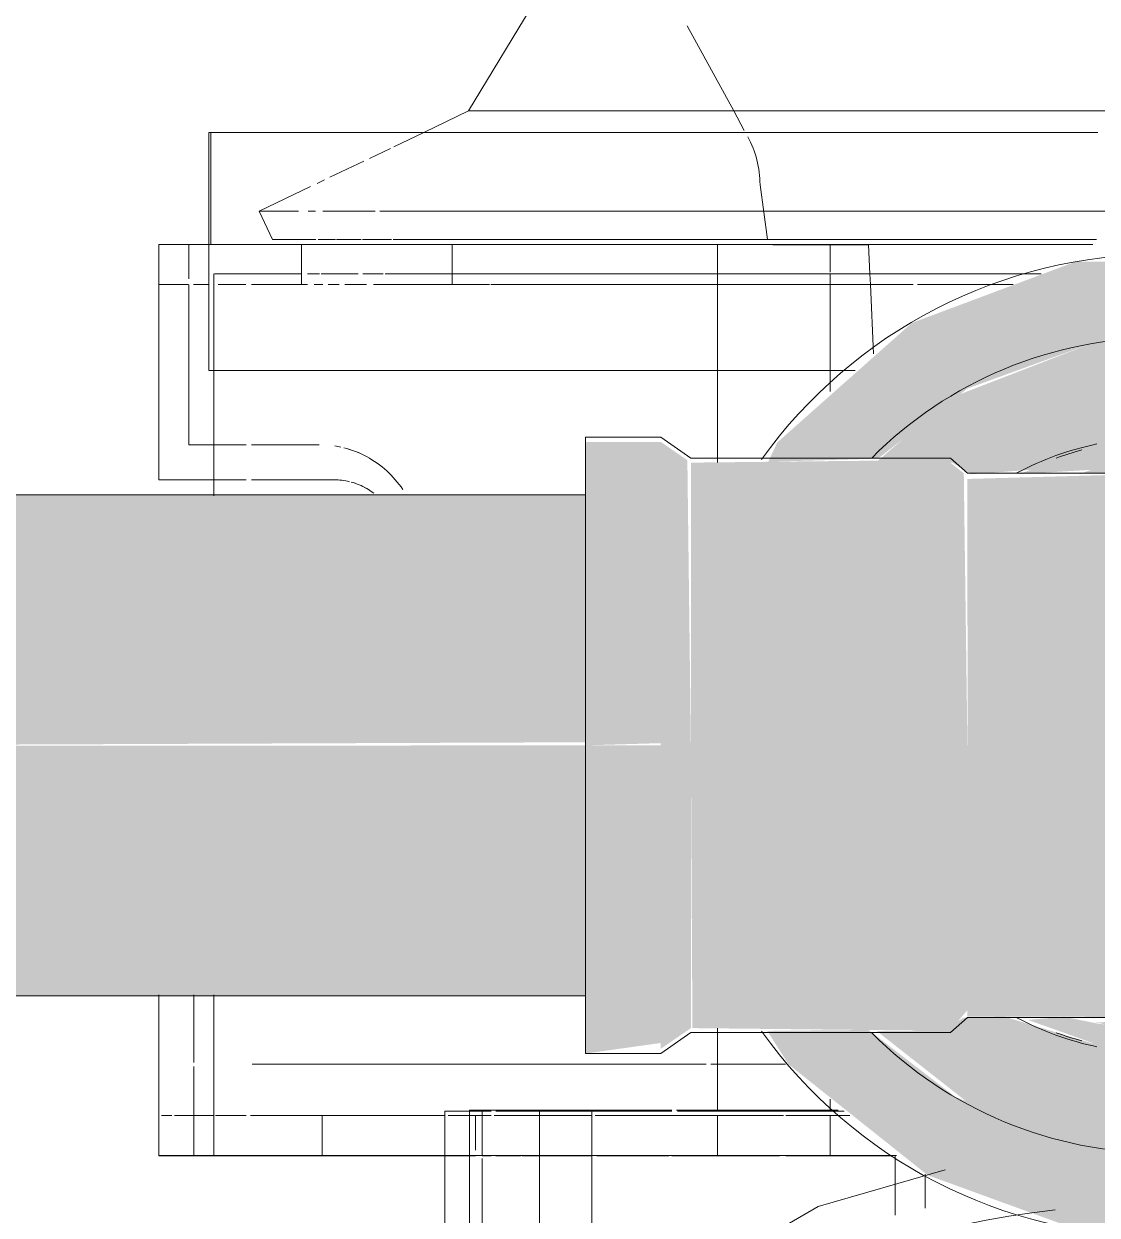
# Model space of a CAD drawing. Header units: metres. Extents: x 147 to 427, y -16 to 162.
# Drawn here: x 150.0292 to 150.1364, y 96.1951 to 96.314 of the extents above; entities that cross this region are included whole.
import ezdxf

# ---------------------------------------------------------------- set-up
doc = ezdxf.new("R2010")
doc.units = ezdxf.units.M
doc.layers.add('P-PIPE', color=7, linetype='Continuous', lineweight=5)
doc.layers.add('P-SANR-FIXT', color=7, linetype='Continuous', lineweight=5)

# ---------------------------------------------------------------- blocks, each defined once
blk = doc.blocks.new('Bomba Jacuzzi1 - 15B-T 1_1_2CV TRIF_220_380V _1 1_2CV_-2414014-RESERVATÓRIOS TÉRREO')
at = {"layer": 'P-SANR-FIXT', "color": 254, "lineweight": 15, "true_color": 0xd3d3d3}
for p, q in [((0.1151081795003356, 0.1000000000000005), (0.09902800000000002, 0.1000000000000005)), ((0.09902800000000002, 0.1000000000000005), (0.09902800000000002, 0.09853762510677615)), ((0.19, 0.1000000000000005), (0.1665, 0.1000000000000005)), ((0.1665, 0.1000000000000005), (0.1665, 0.09450000000000011)), ((0.19, 0.09784739800722589), (0.19, 0.1000000000000005)), ((0.09905600000000002, 0.09643911713500043), (0.09905600000000002, 0.09853762510677672)), ((0.103056, 0.09842124705289905), (0.103056, 0.09643911713500043)), ((0.186, 0.09702127659574485), (0.186, 0.0978473980072259)), ((0.19, 0.09784739800722587), (0.19, 0.09614594724455341)), ((0.09902800000000002, 0.09643911713500006), (0.09902800000000002, 0.09450000000000018)), ((0.1030559999999997, 0.09650000000000053), (0.1079578328949353, 0.09650000000000053)), ((0.1083629360030796, 0.09650000000000053), (0.115102652080611, 0.09650000000000053)), ((0.17, 0.09450000000000028), (0.17, 0.09700000000000056)), ((0.17, 0.09700000000000056), (0.1859714285714285, 0.09700000000000056)), ((0.19, 0.09499999999999995), (0.19, 0.09614594724455328)), ((0.09905600000000002, 0.08369963825268044), (0.09905600000000002, 0.09449999999999982)), ((0.09905600000000002, 0.09450000000000038), (0.09905600000000002, 0.07201120492350654)), ((0.103056, 0.09435363593565095), (0.103056, 0.09127999058431734)), ((0.1665, 0.09450000000000008), (0.1665, 0.0912799905843175)), ((0.187056, 0.0858406574263703), (0.187056, 0.09444295067459843)), ((0.19, 0.09407259980482975), (0.19, 0.09495327688853586)), ((0.19, 0.08516287516520316), (0.19, 0.09479200000000039)), ((0.20117, 0.09479200000000032), (0.20117, 0.09500000000000033)), ((0.20117, 0.08486421843914634), (0.20117, 0.09479200000000042)), ((0.103056, 0.09085087286037677), (0.103056, 0.08369963825268044)), ((0.108184, 0.04536800000000051), (0.108184, 0.09067438060126456)), ((0.108184, 0.04536800000000023), (0.108184, 0.09067438060126456)), ((0.1933120000001169, 0.08999999999983335), (0.1904887173961969, 0.08865056753452548)), ((0.1957667278276929, 0.08486421843897811), (0.1933120000001169, 0.08999999999983335)), ((0.193312, 0.08604433826684971), (0.193312, 0.09000000000000039)), ((0.19048871739608, 0.08577490073224218), (0.19048871739608, 0.08865056753469339)), ((0.1870559999999995, 0.08577184031214714), (0.19, 0.08577184031214714)), ((0.19048871739608, 0.0852565214808297), (0.19048871739608, 0.08575310304472553)), ((0.187056, 0.08395469797416832), (0.187056, 0.08509240945670996)), ((0.19048871739608, 0.08431512654913041), (0.19048871739608, 0.08521174355002954)), ((0.193312, 0.0843776960676395), (0.193312, 0.08509362219836716)), ((0.09905600000000002, 0.0714699999999999), (0.09905600000000002, 0.08369963825268044)), ((0.09905600000000002, 0.08369963825268044), (0.103056, 0.08369963825268044)), ((0.103056, 0.08369963825268044), (0.103056, 0.07146999999999991)), ((0.187056, 0.08186809255234243), (0.187056, 0.08343528116937492)), ((0.19, 0.08419441012987373), (0.19, 0.08327621310316591)), ((0.19048871739608, 0.0823728673387159), (0.19048871739608, 0.08408935294768155)), ((0.193312, 0.07839585333557732), (0.193312, 0.08364495997859438)), ((0.1964357001441028, 0.0834645945585852), (0.1960868732771107, 0.08419441012970692)), ((0.20117, 0.08315527654447849), (0.20117, 0.0840012359067206)), ((0.19, 0.08312715762610585), (0.19, 0.08147618540598608)), ((0.19048871739608, 0.07979856860284446), (0.19048871739608, 0.08226909846416196)), ((0.1983169689243812, 0.07952860401648669), (0.1966923079644229, 0.0829277196769133)), ((0.20117, 0.08117571377981785), (0.20117, 0.08270666827491782)), ((0.187056, 0.08008797589121502), (0.187056, 0.08151272492579408)), ((0.19, 0.08114800532785378), (0.19, 0.07928636311609777)), ((0.20117, 0.0789913986127824), (0.20117, 0.08088838112807978)), ((0.19048871739608, 0.07677364354495268), (0.19048871739608, 0.07966219712019305)), ((0.187056, 0.07794815263449727), (0.187056, 0.07964005606697541)), ((0.19, 0.07897308886359614), (0.19, 0.07684795077556734)), ((0.1995766856401466, 0.07689302470376091), (0.1985824861565091, 0.07897308886342864)), ((0.20117, 0.07655581405316617), (0.20117, 0.07866991401822519)), ((0.187056, 0.01193588494322499), (0.187056, 0.0774159093923828)), ((0.193312, 7.601199091554566e-16), (0.193312, 0.0779422863406)), ((0.19, 0.006787279140260414), (0.19, 0.07654695548751735)), ((0.19048871739608, 0.006406893536616162), (0.19048871739608, 0.07659579989073269)), ((0.2011700000001191, 0.07355949239983064), (0.1997420948822899, 0.07654695548734981)), ((0.20117, 0.07326661626256996), (0.20117, 0.07620199585161963)), ((0.09905600000000013, 0.07147000000000037), (0.06895768093626238, 0.07147000000000037)), ((0.09905600000000013, 0.07147000000000037), (0.1035, 0.07147000000000037)), ((0.1035, 0.07147000000000037), (0.1035, 0.06682159082212955)), ((0.1870559999999995, 0.07071458168750143), (0.19, 0.07071458168750143)), ((0.1036000000001161, 0.06899999999983271), (0.09905600000011691, 0.06899999999983271)), ((0.1036, 0.04879036790187243), (0.1036, 0.06900000000000042)), ((0.09396924395872282, 0.03420201273505651), (0.07660760340084576, 0.06427497324175896)), ((0.09905600000000014, 0.06200000000000031), (0.07790562436326957, 0.06200000000000031)), ((0.09905600000000014, 0.06200000000000031), (0.1035, 0.06200000000000031)), ((0.1035, 0.06200000000000031), (0.1035, 0.05553253618264951)), ((0.1036, 0.03221241093052273), (0.1036, 0.04833483386212638)), ((0.2118003561001532, 0.0472689126046679), (0.2033119999999994, 0.04262930453984105)), ((0.108184, 0.03745722533072646), (0.108184, 0.04491403440339159)), ((0.108184, 0.03745722533072619), (0.108184, 0.0449140344033913)), ((0.09763344242024442, 0.02152008239364344), (0.09397003457816842, 0.03419984044532901))]:
    blk.add_line(p, q, dxfattribs=at)
at = {"layer": 'P-SANR-FIXT', "color": 254, "lineweight": 15, "true_color": 0xe9e9e9}
for p, q in [((0.09902800000000002, 0.09650000000000054), (0.09902800000000002, 0.1000000000000006)), ((0.09902800000000002, 0.09650000000000061), (0.09902800000000002, 0.1000000000000006)), ((0.09905599999999988, 0.1000000000000006), (0.1030559999999997, 0.1000000000000006)), ((0.09905599999999988, 0.1000000000000006), (0.1030559999999997, 0.1000000000000006)), ((0.09905600000000002, 0.1000000000000005), (0.09905600000000002, 0.09650000000000059)), ((0.1860000000000002, 0.1000000000000006), (0.19, 0.1000000000000006)), ((0.186, 0.1000000000000006), (0.186, 0.09702127659574508)), ((0.19, 0.1000000000000006), (0.19, 0.09700000000000057)), ((0.19, 0.1000000000000006), (0.19, 0.09700000000000045)), ((0.19, 0.09700000000000049), (0.19, 0.1000000000000006)), ((0.103056, 0.09870594066676565), (0.103056, 0.09972610351258947)), ((0.103056, 0.09650000000000057), (0.103056, 0.0984212470528992)), ((0.1030559999999997, 0.09650000000000054), (0.09905599999999987, 0.09650000000000054)), ((0.19, 0.09700000000000057), (0.1865509255802678, 0.09700000000000057)), ((0.09902800000000002, 0.07146999999999985), (0.09902800000000002, 0.0945000000000002)), ((0.09905600000000002, 0.09450000000000015), (0.09905600000000002, 0.07146999999999983)), ((0.103056, 0.09127999058431761), (0.103056, 0.09435363593565127)), ((0.1665, 0.09127999058431754), (0.1665, 0.09450000000000013)), ((0.1665, 0.09127999058431752), (0.1665, 0.09450000000000011)), ((0.17, 0.09450000000000028), (0.1700000000000001, 0.09127999058431772)), ((0.19, 0.08516287516520299), (0.19, 0.09479200000000092)), ((0.103056, 0.07146999999999981), (0.103056, 0.09085087286037707)), ((0.1665, 0.09073600000000025), (0.1665, 0.08250000000000057)), ((0.1700000000000001, 0.08398100000000054), (0.1700000000000001, 0.09073600000000044)), ((0.1774, 0.0907360000000004), (0.1774, 0.08802275752490939)), ((0.186, 0.08768564059694872), (0.186, 0.09073600000000044)), ((0.187056, 0.08584065742637045), (0.187056, 0.09090065013986967)), ((0.193312, 0.08604433826684954), (0.193312, 0.08863269777109907)), ((0.1774, 0.08764424577416596), (0.1774, 0.08516287516520316)), ((0.186, 0.08577184031214714), (0.186, 0.08764424577416612)), ((0.186, 0.08516287516520336), (0.186, 0.08577184031214714)), ((0.186, 0.08577184031214714), (0.1870559999999995, 0.08577184031214714)), ((0.186, 0.08362858956967453), (0.186, 0.08449354060569239)), ((0.187056, 0.08395469797416849), (0.187056, 0.0850924094567101)), ((0.1774, 0.08430079112551744), (0.1774, 0.08326626054746238)), ((0.187056, 0.0818680925523426), (0.187056, 0.08343528116937508)), ((0.19, 0.08326626054746233), (0.19, 0.08421656766600917)), ((0.19, 0.08322628676222436), (0.19, 0.08419441012987422)), ((0.19, 0.08400123590672062), (0.19, 0.08329501598390926)), ((0.193312, 0.08245962651576692), (0.193312, 0.08364495997859418)), ((0.1774, 0.08311363143338207), (0.1774, 0.08300576373112424)), ((0.1774, 0.0828914637535738), (0.1774, 0.08189263930685327)), ((0.186, 0.08201058608708241), (0.186, 0.08309549123606164)), ((0.19, 0.0830057637311242), (0.19, 0.08311363143338205)), ((0.19, 0.08147281628265787), (0.19, 0.08293771713906453)), ((0.19, 0.08144514391259773), (0.19, 0.0829277196770812)), ((0.19, 0.08270666827491785), (0.19, 0.08149398203754374)), ((0.20117, 0.08270666827491782), (0.20117, 0.08315527654447849)), ((0.1774, 0.08118619109196934), (0.1774, 0.07972462649663922)), ((0.186, 0.07926821777747858), (0.186, 0.08144514391259808)), ((0.187056, 0.0800879758912152), (0.187056, 0.08151272492579427)), ((0.19, 0.07928649113539513), (0.19, 0.08115099244259892)), ((0.19, 0.07926821777747817), (0.19, 0.08114800532785411)), ((0.19, 0.08088838112807983), (0.19, 0.07929946078520796)), ((0.1774, 0.07859201798089069), (0.1774, 0.0768486850410809)), ((0.186, 0.0724942979030901), (0.186, 0.07857968103778609)), ((0.187056, 0.07794815263449746), (0.187056, 0.0796400560669756)), ((0.19, 0.07683985805350976), (0.19, 0.07897308886359607)), ((0.19, 0.07684868504108083), (0.19, 0.07896588260215034)), ((0.19, 0.07866991401822525), (0.19, 0.07685462492038561)), ((0.187056, 0.07483446411561044), (0.187056, 0.077415909392383)), ((0.1774, 0.0764959149721646), (0.1774, 0.06467405353828333)), ((0.19, 0.006787279140260486), (0.19, 0.07654695548751773)), ((0.19, 0.01236329396385775), (0.19, 0.0764959149721646)), ((0.19, 0.07620199585161963), (0.19, 0.006787279140261018)), ((0.187056, 0.07309828458152269), (0.187056, 0.06718430980353207)), ((0.09902800000000002, 0.07146999999999985), (0.09902800000000002, 0.06899999999999981)), ((0.09905600000000002, 0.07201120492350654), (0.09905600000000002, 0.06931037572887672)), ((0.09905600000000002, 0.06838664109389146), (0.09905600000000002, 0.06899999999999991)), ((0.103056, 0.06899999999999991), (0.103056, 0.06838664109389146)), ((0.09961802140680907, 0.06838664109389185), (0.103056, 0.06838664109389185)), ((0.103056, 0.06838664109389185), (0.103056, 0.06778665392099208)), ((0.0987850088899165, 0.06772500000000041), (0.07304052671348064, 0.06772500000000041)), ((0.09905600000000013, 0.06772500000000041), (0.1035, 0.06772500000000041)), ((0.1035, 0.06772500000000041), (0.1035, 0.06682159082212966)), ((0.187056, 0.06717737475632712), (0.187056, 0.0641600408977432)), ((0.1035, 0.06637384387163969), (0.1035, 0.06374999950043389)), ((0.1035, 0.06637384387163957), (0.1035, 0.06374999950043377)), ((0.20117, 0.02740754221660887), (0.20117, 0.06478713120802651)), ((0.1035, 0.06374768774327899), (0.1035, 0.06200000000000046)), ((0.1035, 0.06374768774327885), (0.1035, 0.06200000000000031)), ((0.1774, 0.06416004089774291), (0.1774, 0.0476686383369089)), ((0.187056, 0.0641600408977432), (0.187056, 0.02348420487642317)), ((0.1035, 0.06200000000000031), (0.1035, 0.05627561114997095)), ((0.203312, 0.04884552223080456), (0.203312, 0.06108750933967432)), ((0.1035, 0.05626902782257563), (0.1035, 0.04879695122926782)), ((0.1035, 0.05626902782257556), (0.1035, 0.04879695122926767)), ((0.1035, 0.04823836533651795), (0.1035, 0.0376076150132485)), ((0.1035, 0.0482383653365178), (0.1035, 0.03760761501324823)), ((0.203312, 0.0383776805565283), (0.203312, 0.04840587199158618)), ((0.1774, 0.04724999999999976), (0.1774, 0.03051583566199223)), ((0.1036000000000001, 0.04425000000000058), (0.1081840000000003, 0.04425000000000058)), ((0.1117668186236473, 0.04425000000000057), (0.1081840000000003, 0.04425000000000057)), ((0.1773999999999994, 0.04425000000000057), (0.1682331813763302, 0.04425000000000057)), ((0.19, 0.04425000000000057), (0.1870559999999996, 0.04425000000000057)), ((0.2013689602312532, 0.04156726816024205), (0.2033119999999994, 0.04262930453984105)), ((0.1959469999999998, 0.04000000000000049), (0.1904887173960799, 0.03923993414740464)), ((0.203312, 0.0268687679781759), (0.203312, 0.03831578554131668)), ((0.1035, 0.03759776236753157), (0.1035, 0.03158856568670491)), ((0.1035, 0.0375977623675313), (0.1035, 0.03158856568670353)), ((0.1046841664283324, 0.03300000000000057), (0.1036000000000001, 0.03300000000000057)), ((0.175315833571694, 0.03300000000000055), (0.1773999999999995, 0.03300000000000055)), ((0.1872087864449193, 0.03300000000000055), (0.19, 0.03300000000000055)), ((0.189947, 0.0330165625000004), (0.189947, 0.02916450000000053)), ((0.189947, 0.02916450000000053), (0.1870560000000004, 0.02903667363194498)), ((0.20117, 0.006283051487931605), (0.20117, 0.02736609214856524)), ((0.09573103247327899, 0.02652499999983262), (0.09311510000011645, 0.02652499999983262)), ((0.203312, 0.01367185761901073), (0.203312, 0.02643500614091589)), ((0.09638177354502367, 0.0235077779681538), (0.0971924884991173, 0.0235077779681538)), ((0.187056, 0.02348420487642317), (0.187056, 0.01193318021798524)), ((0.203312, 2.379059794325298e-16), (0.203312, 0.01347644926423006)), ((0.19, 0.006788710531419989), (0.19, 0.01236329396385773))]:
    blk.add_line(p, q, dxfattribs=at)
at = {"layer": 'P-SANR-FIXT', "color": 9, "lineweight": 15, "true_color": 0xc0c0c0}
for p, q in [((0.1151081795003356, 0.1000000000000005), (0.09902800000000002, 0.1000000000000005)), ((0.09902800000000002, 0.1000000000000005), (0.09902800000000002, 0.09643911713500006)), ((0.19, 0.1000000000000005), (0.1665, 0.1000000000000005)), ((0.1665, 0.1000000000000005), (0.1665, 0.09450000000000008)), ((0.19, 0.09614594724455328), (0.19, 0.1000000000000005)), ((0.09905600000000002, 0.09449999999999982), (0.09905600000000002, 0.09643911713500043)), ((0.103056, 0.09643911713500043), (0.103056, 0.09449999999999982)), ((0.186, 0.0949999999327268), (0.186, 0.09614594724455341)), ((0.19, 0.09614594724455341), (0.19, 0.09499999999999982)), ((0.1150994935551694, 0.09449999999983233), (0.09905600000011583, 0.09449999999983233)), ((0.09905600000000002, 0.09450000000000038), (0.09905600000000002, 0.02637501592648572)), ((0.1870560000001153, 0.09449999999983233), (0.164900506445055, 0.09449999999983233)), ((0.190000000000116, 0.09499999999983222), (0.1774000000001167, 0.09499999999983222)), ((0.1774, 0.09500000000000028), (0.1774, 0.09407259980482967)), ((0.1774, 0.085162875165203), (0.1774, 0.09407259980482967)), ((0.2011700000001169, 0.09499999999983222), (0.190000000000116, 0.09499999999983222)), ((0.19, 0.09500000000000033), (0.19, 0.09479200000000035)), ((0.19, 0.09479200000000039), (0.20117, 0.09479200000000039)), ((0.19, 0.09407259980482967), (0.19, 0.085162875165203)), ((0.20117, 0.0947920000000004), (0.20117, 0.09500000000000033)), ((0.20117, 0.09479200000000039), (0.20117, 0.0848642184391461)), ((0.1774, 0.08516287516520299), (0.1774, 0.0768398580535091)), ((0.19, 0.07683985805350917), (0.19, 0.08516287516520299)), ((0.20117, 0.07654695548751735), (0.20117, 0.08486421843914606)), ((0.1774, 0.03051583566199205), (0.1774, 0.0768398580535091)), ((0.19, 0.0768398580535091), (0.19, 0.013541407301387)), ((0.20117, 0.07654695548751735), (0.20117, 0.006283051487932062)), ((0.2033120000001179, 0.06907799999983257), (0.2011700000001191, 0.07355949239983064)), ((0.0689576809362624, 0.07147000000000037), (0.09905600000000013, 0.07147000000000037)), ((0.09905600000011691, 0.06899999999983271), (0.07172806732790138, 0.06899999999983271)), ((0.2196250000001168, 0.05924999999983276), (0.2033120000001179, 0.06907799999983257)), ((0.203312, 6.62083152604274e-16), (0.203312, 0.06907800000000035)), ((0.07790562436326956, 0.06200000000000031), (0.09905600000000014, 0.06200000000000031)), ((0.19, 0.006787279140261521), (0.19, 0.01354140730138765))]:
    blk.add_line(p, q, dxfattribs=at)
at = {"layer": 'P-SANR-FIXT', "color": 254, "lineweight": 15, "true_color": 0xe0e0e0}
for p, q in [((0.09905600000000002, 0.09853762510677672), (0.09905600000000002, 0.1000000000000005)), ((0.103056, 0.1000000000000005), (0.09905600000000002, 0.1000000000000005)), ((0.1030559999999997, 0.1000000000000006), (0.1151081795003356, 0.1000000000000006)), ((0.1030559999999997, 0.1000000000000006), (0.1151081795003356, 0.1000000000000006)), ((0.1665, 0.09450000000000013), (0.1665, 0.1000000000000006)), ((0.1665, 0.1000000000000006), (0.1860000000000002, 0.1000000000000006)), ((0.1665, 0.09450000000000011), (0.1665, 0.1000000000000006)), ((0.1665, 0.1000000000000006), (0.19, 0.1000000000000006)), ((0.186, 0.0978473980072259), (0.186, 0.1000000000000006)), ((0.19, 0.1000000000000006), (0.186, 0.1000000000000006)), ((0.19, 0.1000000000000006), (0.19, 0.09784739800722587)), ((0.103056, 0.09972610351258945), (0.103056, 0.09870594066676551)), ((0.09902800000000002, 0.09853762510677615), (0.09902800000000002, 0.09650000000000053)), ((0.19, 0.09700000000000056), (0.19, 0.09784739800722589)), ((0.09902800000000002, 0.0945000000000002), (0.09902800000000002, 0.09650000000000061)), ((0.09905599999999988, 0.09650000000000053), (0.1030559999999997, 0.09650000000000053)), ((0.09905600000000002, 0.09650000000000059), (0.09905600000000002, 0.09450000000000015)), ((0.1079578328949353, 0.09650000000000054), (0.1030559999999997, 0.09650000000000054)), ((0.103056, 0.09450000000000014), (0.103056, 0.09650000000000057)), ((0.115102652080611, 0.09650000000000054), (0.1083629360030796, 0.09650000000000054)), ((0.1859714285714285, 0.09700000000000057), (0.17, 0.09700000000000057)), ((0.17, 0.09700000000000057), (0.17, 0.09450000000000028)), ((0.186, 0.09652080571780464), (0.186, 0.09499999993272706)), ((0.1865509255802678, 0.09700000000000056), (0.19, 0.09700000000000056)), ((0.19, 0.09700000000000045), (0.19, 0.09500000000000004)), ((0.19, 0.09500000000000006), (0.19, 0.09700000000000049)), ((0.09902800000000002, 0.09450000000000018), (0.09902800000000002, 0.07146999999999985)), ((0.1665, 0.09450000000000011), (0.1665, 0.09127999058431752)), ((0.1700000000000001, 0.09127999058431771), (0.17, 0.09450000000000028)), ((0.1774, 0.09407160286886143), (0.1774, 0.09163331343565695)), ((0.186, 0.09131863069730564), (0.186, 0.09407259980482935)), ((0.187056, 0.09127999058431739), (0.187056, 0.09444295067459843)), ((0.19, 0.09500000000000033), (0.19, 0.09479200000000038)), ((0.19, 0.09407359189037288), (0.19, 0.0949532400081282)), ((0.19, 0.09479200000000042), (0.19, 0.08516287516520338)), ((0.19, 0.09479200000000033), (0.20117, 0.09479200000000033)), ((0.19, 0.09479200000000076), (0.19, 0.08577184031214714)), ((0.19, 0.08516287516520316), (0.19, 0.09407160286886143)), ((0.1665, 0.09073600000000023), (0.1665, 0.08250000000000053)), ((0.187056, 0.09073600000000039), (0.187056, 0.08573769156777891)), ((0.187056, 0.09073600000000039), (0.187056, 0.08573769156777933)), ((0.19048871739608, 0.0857749007322422), (0.19048871739608, 0.08730376621709837)), ((0.19, 0.08577184031214714), (0.19, 0.08516287516520336)), ((0.19048871739608, 0.08525652148082982), (0.19048871739608, 0.08575310304472555)), ((0.187056, 0.08514756930407834), (0.187056, 0.08423482705800682)), ((0.187056, 0.08514756930407874), (0.187056, 0.08423482705800728)), ((0.19048871739608, 0.08431512654913065), (0.19048871739608, 0.08521174355002967)), ((0.187056, 0.08381260447082946), (0.187056, 0.08252049229282017)), ((0.187056, 0.08381260447082996), (0.187056, 0.0825204922928207)), ((0.19, 0.08419441012987457), (0.19, 0.08322628676222468)), ((0.19048871739608, 0.08237286733871636), (0.19048871739608, 0.0840893529476818)), ((0.187056, 0.08206107131363786), (0.187056, 0.08010106441570942)), ((0.187056, 0.08206107131363842), (0.187056, 0.08010106441571002)), ((0.19, 0.08292771967708151), (0.19, 0.08144514391259806)), ((0.19048871739608, 0.0797985686028453), (0.19048871739608, 0.08226909846416242)), ((0.19, 0.0811480053278544), (0.19, 0.07926821777747844)), ((0.19048871739608, 0.07677364354495397), (0.19048871739608, 0.07966219712019394)), ((0.187056, 0.07946627556984544), (0.187056, 0.0775962290026454)), ((0.187056, 0.07946627556984605), (0.187056, 0.07759622900264543)), ((0.19, 0.07897308886359636), (0.19, 0.07683985805351001)), ((0.187056, 0.07710764470485973), (0.187056, 0.07309828458152269)), ((0.187056, 0.0771076447048597), (0.187056, 0.01193318021798422)), ((0.19, 0.07654695548751801), (0.19, 0.07071458168750144)), ((0.19048871739608, 0.03043932854180068), (0.19048871739608, 0.07659579989073327)), ((0.20117, 0.06478713120802651), (0.20117, 0.07326661626256996)), ((0.09905600000000002, 0.06899999999999991), (0.09905600000000002, 0.0714699999999999)), ((0.1035, 0.07147000000000037), (0.09905600000000013, 0.07147000000000037)), ((0.1035, 0.07147000000000037), (0.1035, 0.06682159082212955)), ((0.186, 0.07071458168750144), (0.186, 0.0724942979030901)), ((0.103056, 0.07111734185893857), (0.103056, 0.06899999999999991)), ((0.186, 0.06727055886863825), (0.186, 0.07071458168750104)), ((0.186, 0.07071458168750143), (0.1870559999999995, 0.07071458168750143)), ((0.19, 0.07071458168750144), (0.19, 0.006831471923798427)), ((0.1036, 0.06808681991827926), (0.1036, 0.06900000000000042)), ((0.203312, 0.06108750933967432), (0.203312, 0.06907800000000035)), ((0.07304052671348064, 0.06772500000000041), (0.0987850088899165, 0.06772500000000041)), ((0.1036, 0.04879036790187204), (0.1036, 0.06767418434782269)), ((0.186, 0.02485031015229038), (0.186, 0.06687371439982757)), ((0.1035, 0.06637384387163957), (0.1035, 0.06374999950043377)), ((0.1035, 0.06374768774327885), (0.1035, 0.06200000000000031)), ((0.1035, 0.06200000000000031), (0.09905600000000014, 0.06200000000000031)), ((0.1035, 0.06200000000000031), (0.1035, 0.05626902782257563)), ((0.203312, 0.04906621714242005), (0.203312, 0.06182169567078039)), ((0.1035, 0.05553253618264951), (0.1035, 0.04879695122926782)), ((0.1035, 0.04823836533651795), (0.1035, 0.0376076150132485)), ((0.1036, 0.03221241093052225), (0.1036, 0.04833483386212598)), ((0.203312, 0.02682342847622606), (0.203312, 0.0483341479749736)), ((0.203312, 0.02682342847622625), (0.203312, 0.04833414797497376)), ((0.2033119999999994, 0.04262930453984105), (0.2118003561001532, 0.04726891260466791)), ((0.1081840000000003, 0.04425000000000057), (0.1036000000000001, 0.04425000000000057)), ((0.2033119999999994, 0.04262930453984105), (0.2013689602312532, 0.04156726816024204)), ((0.1035, 0.03759776236753157), (0.1035, 0.03158856568670491)), ((0.1036000000000001, 0.03300000000000055), (0.1046841664283324, 0.03300000000000055)), ((0.19048871739608, 0.006406893536615855), (0.19048871739608, 0.03032027981411778)), ((0.09905600000011583, 0.02652499999983262), (0.09573103247327899, 0.02652499999983262)), ((0.203312, 0.01375662145942781), (0.203312, 0.0264608780149372)), ((0.203312, 4.633553181780752e-16), (0.203312, 0.02646087801493738)), ((0.186, 0.01478225808657531), (0.186, 0.02427321583946108)), ((0.203312, 2.484619597875562e-16), (0.203312, 0.01356069846053654))]:
    blk.add_line(p, q, dxfattribs=at)
at = {"layer": 'P-SANR-FIXT', "color": 7, "lineweight": 15, "true_color": 0xefefef}
for p, q in [((0.186, 0.09407259980482953), (0.186, 0.09131863069730567)), ((0.19, 0.09479200000000096), (0.19, 0.08516287516520306)), ((0.19, 0.08516287516520307), (0.19, 0.094792000000001)), ((0.1665, 0.08250000000000059), (0.1665, 0.09073600000000026)), ((0.1665, 0.08250000000000055), (0.1665, 0.09073600000000025)), ((0.1700000000000001, 0.09073600000000046), (0.1700000000000001, 0.08398100000000057)), ((0.19, 0.08419441012987426), (0.19, 0.0832262867622244)), ((0.19, 0.08322628676222445), (0.19, 0.0841944101298743)), ((0.19, 0.08292771967708125), (0.19, 0.08144514391259779)), ((0.19, 0.08144514391259783), (0.19, 0.08292771967708128)), ((0.193312, 0.08142835144589405), (0.193312, 0.08221741240355218)), ((0.19, 0.08114800532785416), (0.19, 0.07926821777747821)), ((0.19, 0.07926821777747825), (0.19, 0.08114800532785417)), ((0.193312, 0.07839585333557708), (0.193312, 0.08083683244227845)), ((0.19, 0.07897308886359612), (0.19, 0.07683985805350978)), ((0.19, 0.0768398580535098), (0.19, 0.07897308886359615)), ((0.193312, 2.074700700539046e-16), (0.193312, 0.07794228634059976)), ((0.19, 0.07654695548751779), (0.19, 0.0442500000000008)), ((0.19, 0.04425000000000084), (0.19, 0.07654695548751782)), ((0.187056, 0.06682159082212924), (0.187056, 0.07483446411561044)), ((0.09902800000000002, 0.06899999999999983), (0.09902800000000002, 0.07146999999999985)), ((0.09905600000000002, 0.07146999999999983), (0.09905600000000002, 0.06899999999999978)), ((0.103056, 0.06899999999999978), (0.103056, 0.07111734185893848)), ((0.09902800000000002, 0.06899999999999981), (0.09902800000000002, 0.06838664109389132)), ((0.09905600000000002, 0.06931037572887672), (0.09905600000000002, 0.06861958256576775)), ((0.09905600000000002, 0.0669571446496057), (0.09905600000000002, 0.06778665392099165)), ((0.103056, 0.06778665392099208), (0.103056, 0.06695714464960625)), ((0.1035, 0.06772500000000041), (0.09905600000000013, 0.06772500000000041)), ((0.1035, 0.06772500000000041), (0.1035, 0.06682159082212966)), ((0.187056, 0.04725000000000051), (0.187056, 0.06681599253092872)), ((0.09905600000000002, 0.06414926382025594), (0.09905600000000002, 0.06654166408279882)), ((0.103056, 0.06654166408279935), (0.103056, 0.064059829099633)), ((0.1035, 0.06637384387163969), (0.1035, 0.06374999950043389)), ((0.09905600000000002, 0.06233510092635791), (0.09905600000000002, 0.06404765688454238)), ((0.103056, 0.06404765688454311), (0.103056, 0.06233510092635879)), ((0.1035, 0.06374768774327899), (0.1035, 0.06200000000000046)), ((0.1035, 0.06200000000000046), (0.1035, 0.05627561114997116)), ((0.1035, 0.06200000000000031), (0.1035, 0.05627561114997095)), ((0.08090784562282713, 0.05680000000000045), (0.09905599999999905, 0.05680000000000045)), ((0.1035, 0.05626902782257578), (0.1035, 0.04879695122926794)), ((0.1035, 0.05626902782257556), (0.1035, 0.04879695122926767)), ((0.1035, 0.04823836533651808), (0.1035, 0.03760761501324863)), ((0.1035, 0.0482383653365178), (0.1035, 0.03760761501324823)), ((0.187056, 0.02445839976218872), (0.187056, 0.04724999999999953)), ((0.1081840000000003, 0.04425000000000058), (0.1117668186236473, 0.04425000000000058)), ((0.1682331813763302, 0.04425000000000058), (0.1773999999999994, 0.04425000000000058)), ((0.1859999999999992, 0.04425000000000057), (0.1773999999999994, 0.04425000000000057)), ((0.1870559999999996, 0.04425000000000058), (0.19, 0.04425000000000058)), ((0.19, 0.03300000000000055), (0.19, 0.04425000000000057)), ((0.1904887173960799, 0.03923993414740466), (0.1959469999999998, 0.0400000000000005)), ((0.189947, 0.03871911036493692), (0.189947, 0.0330165625000004)), ((0.1035, 0.03759776236753169), (0.1035, 0.03158856568670504)), ((0.1035, 0.0375977623675313), (0.1035, 0.03158856568670353)), ((0.1773999999999995, 0.03300000000000057), (0.175315833571694, 0.03300000000000057)), ((0.1773999999999995, 0.03300000000000055), (0.1859999999999992, 0.03300000000000055)), ((0.1899469999999993, 0.03300000000000057), (0.1872087864449193, 0.03300000000000057)), ((0.189947, 0.02916450000000054), (0.189947, 0.03301656250000042)), ((0.19, 0.03300000000000067), (0.19, 0.006787279140260502)), ((0.19048871739608, 0.03032027981411778), (0.19048871739608, 0.03043932854180068)), ((0.1859999999999999, 0.02898998229861163), (0.1790853184190587, 0.02868424773176543)), ((0.1870560000000004, 0.02903667363194501), (0.189947, 0.02916450000000054)), ((0.187056, 0.01193588494322481), (0.187056, 0.02445839976218771)), ((0.09381987297661523, 0.0235077779681538), (0.09638177354502367, 0.0235077779681538))]:
    blk.add_line(p, q, dxfattribs=at)
at = {"layer": 'P-SANR-FIXT', "color": 7, "lineweight": 15, "true_color": 0xf3f3f3}
for p, q in [((0.186, 0.09073600000000046), (0.186, 0.08768564059694856)), ((0.186, 0.08764424577416595), (0.186, 0.08516287516520309)), ((0.186, 0.08449354060569213), (0.186, 0.08362858956967427)), ((0.186, 0.08309549123606137), (0.186, 0.08201058608708217)), ((0.19, 0.08315527654447852), (0.19, 0.08270666827491785)), ((0.186, 0.08144514391259783), (0.186, 0.07926821777747824)), ((0.186, 0.07857968103778572), (0.186, 0.06700180454015504)), ((0.09902800000000002, 0.06838664109389134), (0.09902800000000002, 0.06899999999999983)), ((0.09905600000000002, 0.06899999999999978), (0.09905600000000002, 0.06838664109389131)), ((0.103056, 0.0677249999999998), (0.103056, 0.06899999999999978)), ((0.09905600000000002, 0.06786561840902147), (0.09905600000000002, 0.06682159082212967)), ((0.09902800000000002, 0.06772499999999983), (0.09902800000000002, 0.06682159082212909)), ((0.186, 0.06658673173226354), (0.186, 0.06435310231355423)), ((0.09902800000000002, 0.06637384387163912), (0.09902800000000002, 0.06385338128041615)), ((0.09905600000000002, 0.06642018102541654), (0.09905600000000002, 0.06411592245018717)), ((0.09902800000000002, 0.06374768774327844), (0.09902800000000002, 0.06199999999999992)), ((0.09905600000000002, 0.06401831094259278), (0.09905600000000002, 0.06237592017289426)), ((0.186, 0.06416004089774295), (0.186, 0.04561960253560312)), ((0.09905600000000002, 0.05700226544163461), (0.09905600000000002, 0.06233510092635791)), ((0.103056, 0.06233510092635879), (0.103056, 0.05700226544163597)), ((0.1035, 0.06200000000000046), (0.1035, 0.05627561114997116)), ((0.09905599999999905, 0.05680000000000045), (0.08090784562282713, 0.05680000000000045)), ((0.09905599999999905, 0.05680000000000045), (0.1035, 0.05680000000000045)), ((0.1035, 0.05626902782257578), (0.1035, 0.04879695122926794)), ((0.1035, 0.05626902782257497), (0.1035, 0.04879695122926719)), ((0.1035, 0.04823836533651808), (0.1035, 0.03760761501324863)), ((0.1035, 0.04823836533651733), (0.1035, 0.03760761501324793)), ((0.186, 0.04536800000000103), (0.186, 0.04425000000000082)), ((0.1773999999999994, 0.04425000000000058), (0.1859999999999992, 0.04425000000000058)), ((0.1870559999999996, 0.04425000000000057), (0.1859999999999992, 0.04425000000000057)), ((0.19, 0.04425000000000058), (0.19, 0.03917188025000044)), ((0.19, 0.0442500000000008), (0.19, 0.03300000000000067)), ((0.19, 0.03917188025000066), (0.19, 0.04425000000000084)), ((0.189947, 0.03301656250000042), (0.189947, 0.03871911036493694)), ((0.1035, 0.03759776236753169), (0.1035, 0.03158856568670504)), ((0.1035, 0.03759776236753099), (0.1035, 0.03158856568670437)), ((0.1859999999999992, 0.03300000000000057), (0.1773999999999995, 0.03300000000000057)), ((0.1859999999999992, 0.03300000000000055), (0.1870559999999996, 0.03300000000000055)), ((0.186, 0.03300000000000069), (0.186, 0.02898998229861182)), ((0.19, 0.02926021358333345), (0.19, 0.03300000000000069)), ((0.1790853184190587, 0.02868424773176545), (0.1859999999999999, 0.02898998229861165)), ((0.1870560000000004, 0.02903667363194498), (0.1859999999999999, 0.02898998229861163)), ((0.19, 0.00678727914026052), (0.19, 0.02920840784937795))]:
    blk.add_line(p, q, dxfattribs=at)
at = {"layer": 'P-SANR-FIXT', "color": 7, "lineweight": 15, "true_color": 0xf6f6f6}
for p, q in [((0.09902800000000002, 0.0668215908221291), (0.09902800000000002, 0.06772499999999985)), ((0.09905600000000002, 0.06772499999999981), (0.09905600000000002, 0.06682159082212907)), ((0.103056, 0.06682159082212905), (0.103056, 0.0677249999999998)), ((0.09902800000000002, 0.06385338128041616), (0.09902800000000002, 0.06637384387163915)), ((0.09905600000000002, 0.0663738438716391), (0.09905600000000002, 0.06385273398841322)), ((0.103056, 0.06376026370220308), (0.103056, 0.0663738438716391)), ((0.09902800000000002, 0.06199999999999993), (0.09902800000000002, 0.06374768774327846)), ((0.09905600000000002, 0.06374768774327842), (0.09905600000000002, 0.0619999999999999)), ((0.103056, 0.06199999999999988), (0.103056, 0.06374768774327841)), ((0.09902800000000002, 0.06199999999999992), (0.09902800000000002, 0.05680000000000072)), ((0.09905600000000002, 0.06237592017289426), (0.09905600000000002, 0.05729119913507092)), ((0.1035, 0.05680000000000045), (0.09905599999999905, 0.05680000000000045)), ((0.09905600000000002, 0.04930658970040667), (0.09905600000000002, 0.05643856904116726)), ((0.103056, 0.05643856904116867), (0.103056, 0.0540919475259402)), ((0.1035, 0.05626902782257497), (0.1035, 0.04879695122926719)), ((0.103056, 0.0540919475259402), (0.103056, 0.04904911014450312)), ((0.09905600000000002, 0.03807923997795171), (0.09905600000000002, 0.04901405131217548)), ((0.103056, 0.04901405131217668), (0.103056, 0.03766371000937396)), ((0.1035, 0.04823836533651733), (0.1035, 0.03760761501324793)), ((0.1859999999999992, 0.04425000000000058), (0.1870559999999996, 0.04425000000000058)), ((0.186, 0.04425000000000082), (0.186, 0.03425000000000083)), ((0.19, 0.03871911036493692), (0.19, 0.03300000000000057)), ((0.19, 0.03300000000000069), (0.19, 0.03871911036493711)), ((0.09905600000000002, 0.02700238914116812), (0.09905600000000002, 0.03743159395229576)), ((0.103056, 0.0374315939522963), (0.103056, 0.0311682440496624)), ((0.1035, 0.03759776236753099), (0.1035, 0.03158856568670437)), ((0.186, 0.03413924050632976), (0.186, 0.03300000000000069)), ((0.1870559999999996, 0.03300000000000057), (0.1859999999999992, 0.03300000000000057)), ((0.1859999999999999, 0.02898998229861165), (0.1870560000000004, 0.02903667363194501)), ((0.186, 0.02898998229861182), (0.186, 0.02473189896504164)), ((0.0971924884991173, 0.0235077779681538), (0.09638177354502367, 0.0235077779681538)), ((0.186, 0.02348420487642251), (0.186, 0.01473382488743921))]:
    blk.add_line(p, q, dxfattribs=at)
at = {"layer": 'P-SANR-FIXT', "color": 7, "lineweight": 15, "true_color": 0xf8f8f8}
for p, q in [((0.09902800000000002, 0.05680000000000075), (0.09902800000000002, 0.06199999999999993)), ((0.09905600000000002, 0.0619999999999999), (0.09905600000000002, 0.0568000000000007)), ((0.103056, 0.05680000000000069), (0.103056, 0.06199999999999988)), ((0.09902800000000002, 0.05626902782257524), (0.09902800000000002, 0.04909135763037042)), ((0.09905600000000002, 0.0567559809026334), (0.09905600000000002, 0.04924925517237771)), ((0.09902800000000002, 0.04879036790187205), (0.09902800000000002, 0.03804822532970614)), ((0.09905600000000002, 0.04892612980253207), (0.09905600000000002, 0.03834943431888509)), ((0.09902800000000002, 0.03743159395229645), (0.09902800000000002, 0.02685561979536528)), ((0.09905600000000002, 0.03773946954906265), (0.09905600000000002, 0.02695943076066208)), ((0.09638177354502367, 0.0235077779681538), (0.09381987297661525, 0.0235077779681538))]:
    blk.add_line(p, q, dxfattribs=at)
at = {"layer": 'P-SANR-FIXT', "color": 7, "lineweight": 15, "true_color": 0xfafafa}
for p, q in [((0.09902800000000002, 0.04909135763037046), (0.09902800000000002, 0.05626902782257526)), ((0.09905600000000002, 0.05626902782257522), (0.09905600000000002, 0.04908951429870011)), ((0.103056, 0.0488261812029006), (0.103056, 0.05626902782257521)), ((0.09902800000000002, 0.04425000000000082), (0.09902800000000002, 0.04879036790187209)), ((0.09905600000000002, 0.04879036790187203), (0.09905600000000002, 0.04425000000000077)), ((0.103056, 0.04425000000000075), (0.103056, 0.04879036790187201)), ((0.09902800000000002, 0.04425000000000057), (0.09902800000000002, 0.03804822532970598)), ((0.1030560000000007, 0.04425000000000057), (0.09905599999999987, 0.04425000000000057)), ((0.09902800000000002, 0.0374315939522963), (0.09902800000000002, 0.03300000000000055)), ((0.09902800000000002, 0.02685561979536531), (0.09902800000000002, 0.03300000000000069)), ((0.09905599999999988, 0.03300000000000055), (0.1030560000000007, 0.03300000000000055)), ((0.09905600000000002, 0.03300000000000065), (0.09905600000000002, 0.0268528610545652)), ((0.103056, 0.03102176648712325), (0.103056, 0.03300000000000064))]:
    blk.add_line(p, q, dxfattribs=at)
at = {"layer": 'P-SANR-FIXT', "color": 7, "lineweight": 15, "true_color": 0xfbfbfb}
for p, q in [((0.09902800000000002, 0.038048225329706), (0.09902800000000002, 0.04425000000000058)), ((0.09902800000000002, 0.03804822532970616), (0.09902800000000002, 0.04425000000000082)), ((0.09905599999999987, 0.04425000000000058), (0.1030560000000007, 0.04425000000000058)), ((0.09905600000000002, 0.04425000000000077), (0.09905600000000002, 0.03804546658890499)), ((0.103056, 0.03765136076023056), (0.103056, 0.04425000000000075)), ((0.09902800000000002, 0.03300000000000057), (0.09902800000000002, 0.03743159395229631)), ((0.09902800000000002, 0.03300000000000069), (0.09902800000000002, 0.03743159395229647)), ((0.09905600000000002, 0.03743159395229644), (0.09905600000000002, 0.03300000000000065)), ((0.103056, 0.03300000000000064), (0.103056, 0.03743159395229642)), ((0.1030560000000007, 0.03300000000000057), (0.09905599999999988, 0.03300000000000057))]:
    blk.add_line(p, q, dxfattribs=at)
at = {"layer": 'P-SANR-FIXT', "color": 254, "lineweight": 15, "true_color": 0xe9e9e9}
for centre, radius, start, end in [((0.16, 0.08250000000000057), 0.006499999999999957, 346.3167080607828, 5.470554052117249e-13), ((0.1600000000000001, 0.08398100000000054), 0.01000000000000001, 347.6048666555075, 351.0700213499825), ((0.1600000000000001, 0.08398100000000054), 0.01000000000000002, 317.7100341180511, 345.9033447060166), ((0.16, 0.08250000000000057), 0.006499999999999969, 322.5309547860149, 345.0000000000001), ((0.1600000000000001, 0.08398100000000054), 0.01000000000000001, 303.6133788240684, 317.7100341180511), ((0.1959469999999957, 0.05000000000001273), 0.01000000000001223, 270.0000000000238, 298.6603541523697)]:
    blk.add_arc(centre, radius, start, end, dxfattribs=at)
at = {"layer": 'P-SANR-FIXT', "color": 7, "lineweight": 15, "true_color": 0xefefef}
for centre, radius, start, end in [((0.16, 0.08250000000000059), 0.006499999999999975, 346.3167080607823, 0), ((0.16, 0.08250000000000055), 0.006499999999999975, 346.3167080607823, 0), ((0.1600000000000001, 0.08398100000000057), 0.01, 347.6048666555078, 351.0700213499827), ((0.1600000000000001, 0.08398100000000057), 0.009999999999999998, 331.8066894120342, 345.903344706017), ((0.16, 0.08250000000000059), 0.006499999999999993, 322.5309547860147, 344.9999999999996), ((0.16, 0.08250000000000055), 0.006500000000000001, 329.9999999999996, 344.9999999999996), ((0.16, 0.08250000000000055), 0.006499999999999993, 322.5309547860147, 329.9999999999996), ((0.1600000000000001, 0.08398100000000057), 0.01000000000000001, 317.7100341180516, 331.8066894120342), ((0.1600000000000001, 0.08398100000000057), 0.01000000000000002, 303.6133788240688, 317.7100341180516), ((0.1959469999999957, 0.05000000000001274), 0.01000000000001223, 270.0000000000235, 298.6603541523691)]:
    blk.add_arc(centre, radius, start, end, dxfattribs=at)
at = {"layer": 'P-SANR-FIXT', "color": 254, "lineweight": 15, "true_color": 0xe0e0e0}
for radius, start, end in [(0.006499999999999964, 346.316708060783, 6.106664988409952e-13), (0.006499999999999969, 322.5309547860149, 345.0000000000002)]:
    blk.add_arc((0.16, 0.08250000000000053), radius, start, end, dxfattribs=at)
at = {"layer": 'P-SANR-FIXT', "color": 9, "lineweight": 15, "true_color": 0xc0c0c0}
blk.add_ellipse((-8.872786700619351e-06, 1.194313342431606e-16), major_axis=(0, 0.09424203516568415), ratio=0.9999999532919069, start_param=4.824540563210146, end_param=7.853981633974477, dxfattribs=at)
blk = doc.blocks.new('AF_Soldavel_Valvula de Retencao - Soldável - 50 mm-V19-RESERVATÓRIOS TÉRREO')
at = {"layer": 'P-PIPE', "lineweight": 15, "true_color": 0x69503c}
for points in [[(150.1821147468667, 96.27025397787517), (150.1802679732981, 96.27345422826764), (150.1662021944304, 96.28477264025757), (150.1497875803322, 96.29022277448897), (150.1342128733795, 96.2902249094766), (150.1178752327198, 96.28411813776522), (150.1044396667067, 96.27218856309739), (150.1035369739226, 96.2702563003317), (150.1144966095953, 96.27057534829754), (150.1233998032005, 96.27756087203282), (150.1356584481139, 96.2820212996805), (150.1512352128588, 96.28149238109097), (150.1630638807771, 96.27718504446298), (150.1720071069293, 96.27036278649338), (150.1818990051853, 96.2702563003317)], [(150.1620179895539, 96.26878732869858), (150.1645347885243, 96.27044322590805), (150.1709393375033, 96.27057462435505), (150.1627176192607, 96.27731154307997), (150.1497856703841, 96.28201986456958), (150.1356569200994, 96.2820210303959), (150.1217038385832, 96.27662231205491), (150.1145054956266, 96.27037437633139), (150.1219089959392, 96.27017320556098), (150.123817359094, 96.26901797952446), (150.1297322427413, 96.26945853299301), (150.1386215332001, 96.27224158316639), (150.1492891717243, 96.27179342044819), (150.1583519026768, 96.26902714851371), (150.1620179895539, 96.26901685857806)], [(150.1356569200994, 96.20189603559017), (150.1511671050296, 96.20240016028913), (150.1636904895539, 96.20725846355761), (150.1711316671526, 96.21354485539433), (150.1634858203984, 96.21378166478043), (150.1620179895539, 96.21490020740796), (150.1562928155268, 96.21467334928622), (150.1476898642408, 96.2116757304999), (150.1358528143826, 96.21223115290373), (150.127089907647, 96.21488990110532), (150.1230540952426, 96.21479553262178), (150.1208495853322, 96.21347439560786), (150.1143496847324, 96.2134650472472), (150.1233998032005, 96.20635637047471), (150.1342128733795, 96.20242152066245)]]:
    blk.add_hatch(color=27, dxfattribs=at).paths.add_polyline_path(points)
h = blk.add_hatch(color=27, dxfattribs=at)
h.paths.add_polyline_path([(150.1342128733795, 96.19369215650944), (150.1512352128588, 96.1936942914971), (150.1672300871165, 96.19951872652445), (150.1809963124012, 96.21172496727246), (150.1821147468667, 96.21366308811082), (150.1710854178242, 96.2134650472472), (150.1630575950804, 96.20672930281529), (150.1484380806302, 96.20189661850333), (150.1342128733795, 96.20242152066245), (150.1222287484426, 96.2068543432649), (150.1135534895539, 96.21355293798815), (150.1034369755506, 96.2134650472472), (150.1055699322143, 96.21012284029514), (150.1194551802006, 96.1990618872697), (150.1323619336817, 96.19436563899143)])
h.paths.add_polyline_path([(150.1427240431192, 96.19369322400327), (150.1427231235897, 96.1936942914971), (150.1427238730144, 96.19504947577131)])
h = blk.add_hatch(color=27, dxfattribs=at)
h.paths.add_polyline_path([(150.1500636937724, 96.2124056132999), (150.1523653895586, 96.21320262263121), (150.1502638385241, 96.21247847677469)])
h.paths.add_polyline_path([(150.1377390373466, 96.21374448445478), (150.1362475134265, 96.21430254687887), (150.1374215980901, 96.2138600780065)])
at = {"layer": 'P-PIPE', "color": 4, "lineweight": 15, "true_color": 0x00ffff}
for radius, start, end in [(0.04901000000001327, 35.61738649159874, 144.3948047813761), (0.04067999999998567, 44.83132509076077, 135.178257279992), (0.03051999999997565, 86.57712749546754, 93.41973140721869), (0.0305199999999775, 105.0000000000153, 110.0065604272274), (0.03051999999999336, 69.9864304684748, 74.99999999994436), (0.04901000000000245, 215.6051952186761, 324.382613508329), (0.04068000000000736, 224.8217427201423, 315.1686749091325), (0.03052000000001207, 249.9934395727377, 255.0000000000035), (0.03052000000001231, 285.0000000000502, 290.0135695314589), (0.0305200000000173, 266.5802685932128, 273.4228725042067)]:
    blk.add_arc((150.142717989554, 96.24195853299292), radius, start, end, dxfattribs=at)

msp = doc.modelspace()

# ---------------------------------------------------------------- hatches: boundary and pattern name
at = {"layer": 'P-PIPE', "true_color": 0x69503c}
for points in [[(150.0853179895539, 96.24195853299302), (150.092817989554, 96.24217925372115), (150.092817989554, 96.2722410127698), (150.0853179895539, 96.2722410127698), (150.0853179895539, 96.24226922140923)], [(150.095817989554, 96.24195853299302), (150.095467989554, 96.27041429396179), (150.092817989554, 96.2722410127698), (150.092817989554, 96.24195853299302)], [(150.1285582199159, 96.26903128612479), (150.1357781404478, 96.26945853299303), (150.1386215332001, 96.2702215827381), (150.1481146334374, 96.27001927317103), (150.1517104730688, 96.26904578961134), (150.1557027482292, 96.26945853299303), (150.1473799607248, 96.27224101276978), (150.1361490389515, 96.27179371423968), (150.1286674302529, 96.26907102962335)], [(150.116155029331, 96.24195853299302), (150.1217179895539, 96.24195853299302), (150.121717989554, 96.27045201873881), (150.095817989554, 96.27017382959075), (150.095817989554, 96.24195950234432), (150.1157619100331, 96.24195853299302)], [(150.123417989554, 96.24195853299302), (150.1230540952426, 96.26912153336423), (150.121717989554, 96.270173205561), (150.121717989554, 96.24195853299302), (150.1223055750309, 96.24195853299302)], [(150.1345892101622, 96.26904821384737), (150.1491884656817, 96.26961451808556), (150.1474108052448, 96.2702215827381), (150.1370201849542, 96.26987838396207), (150.1346560212595, 96.26907102962335)], [(150.1244167193649, 96.24195853299302), (150.1427179895539, 96.24195853299345), (150.142211131304, 96.26906960697873), (150.123417989554, 96.2685455128892), (150.1234296719883, 96.24195853299302)], [(150.0853179895539, 96.21120853299303), (150.092817989554, 96.21225631383463), (150.092817989554, 96.24195853299302), (150.0853179895539, 96.24195853299302), (150.0853179895539, 96.21167605321627)], [(150.092817989554, 96.21167605321627), (150.095817989554, 96.21374323639529), (150.095817989554, 96.24195853299302), (150.092817989554, 96.24195853299302), (150.092817989554, 96.21225631383463)], [(150.121717989554, 96.21346504724723), (150.121717989554, 96.24195853299302), (150.095817989554, 96.24195756364172), (150.0959733748859, 96.21374218770387), (150.1210673544593, 96.21347205132591)], [(150.121717989554, 96.21356843799296), (150.123417989554, 96.21552743766954), (150.123417989554, 96.24195853299302), (150.121717989554, 96.24195853299302), (150.121717989554, 96.21374386042503)], [(150.1427179895539, 96.21484603636269), (150.1427179895539, 96.24195853299345), (150.123417989554, 96.24195853299302), (150.123417989554, 96.214900207408), (150.1426378625771, 96.21484626126227)], [(150.1377390373467, 96.21167540778355), (150.1495831647253, 96.21223067483258), (150.1552179895539, 96.21488112123659), (150.1491884656816, 96.21428851716216), (150.1461008939553, 96.21369548324796), (150.1366292715179, 96.21414859885175), (150.133063938923, 96.2148731332546), (150.1294554895539, 96.21455924818356), (150.137541418454, 96.21167540778355)], [(150.1450735615938, 96.21369548324796), (150.14880670759, 96.21417217888371), (150.1491884656816, 96.2148641976298), (150.1362475134265, 96.21430254687887), (150.1391934919342, 96.21369548487696), (150.1442713797695, 96.21369548324796)]]:
    msp.add_hatch(color=27, dxfattribs=at).paths.add_polyline_path(points)
at = {"layer": 'P-PIPE', "true_color": 0x00ffff}
for points in [[(150.006956475063, 96.24195853299302), (150.0853179895539, 96.24226922140923), (150.0853179895539, 96.26695853299303), (149.602317989554, 96.26655472707073), (149.602317989554, 96.24195853299302), (149.9016244285534, 96.24195853299302)], [(149.9016244285534, 96.21695853299303), (150.0853179895539, 96.21699943589898), (150.0853179895539, 96.24195853299302), (149.602317989554, 96.24159266439479), (149.602317989554, 96.21695853299303), (149.6909603355341, 96.21695853299303)]]:
    msp.add_hatch(color=4, dxfattribs=at).paths.add_polyline_path(points)

# ---------------------------------------------------------------- linework, layer by layer
at = {"layer": 'P-PIPE', "color": 4, "lineweight": 15, "true_color": 0x00ffff}
for p, q in [((150.092817989554, 96.27270853299302), (150.0853179895539, 96.27270853299302)), ((150.0853179895538, 96.27270853299292), (150.0853179895538, 96.24195853299291)), ((150.095817989554, 96.27060853299302), (150.092817989554, 96.27270853299302)), ((150.121717989554, 96.27060853299302), (150.095817989554, 96.27060853299302)), ((150.123417989554, 96.26910853299302), (150.121717989554, 96.27060853299302)), ((150.1427179895539, 96.26910853299302), (150.123417989554, 96.26910853299302)), ((150.0853179895539, 96.26695853299303), (149.602317989554, 96.26695853299303)), ((150.0853179895538, 96.24195853299291), (150.0853179895538, 96.2112085329929)), ((149.602317989554, 96.21695853299303), (150.0853179895539, 96.21695853299303)), ((150.121717989554, 96.21330853299304), (150.123417989554, 96.214808532993)), ((150.123417989554, 96.214808532993), (150.1427179895539, 96.214808532993)), ((150.092817989554, 96.21120853299303), (150.095817989554, 96.21330853299304)), ((150.095817989554, 96.21330853299304), (150.121717989554, 96.21330853299304)), ((150.0853179895539, 96.21120853299303), (150.092817989554, 96.21120853299303))]:
    msp.add_line(p, q, dxfattribs=at)
for centre, radius, start, end in [((150.1427179895538, 96.24195853299291), 0.03074999999999871, 101.9749901262949, 117.8414772887503), ((150.1427179895538, 96.24195853299292), 0.03075000000000097, 242.1585227113085, 258.0250098736529)]:
    msp.add_arc(centre, radius, start, end, dxfattribs=at)

# ---------------------------------------------------------------- block references
msp.add_blockref('AF_Soldavel_Valvula de Retencao - Soldável - 50 mm-V19-RESERVATÓRIOS TÉRREO', (0, 0), dxfattribs=at)
at = {"layer": 'P-SANR-FIXT', "color": 254, "lineweight": 15, "true_color": 0xe0e0e0, "rotation": 89.99999999999915}
msp.add_blockref('Bomba Jacuzzi1 - 15B-T 1_1_2CV TRIF_220_380V _1 1_2CV_-2414014-RESERVATÓRIOS TÉRREO', (150.1427179895538, 96.10195853299291), dxfattribs=at)

doc.saveas('drawing.dxf')
